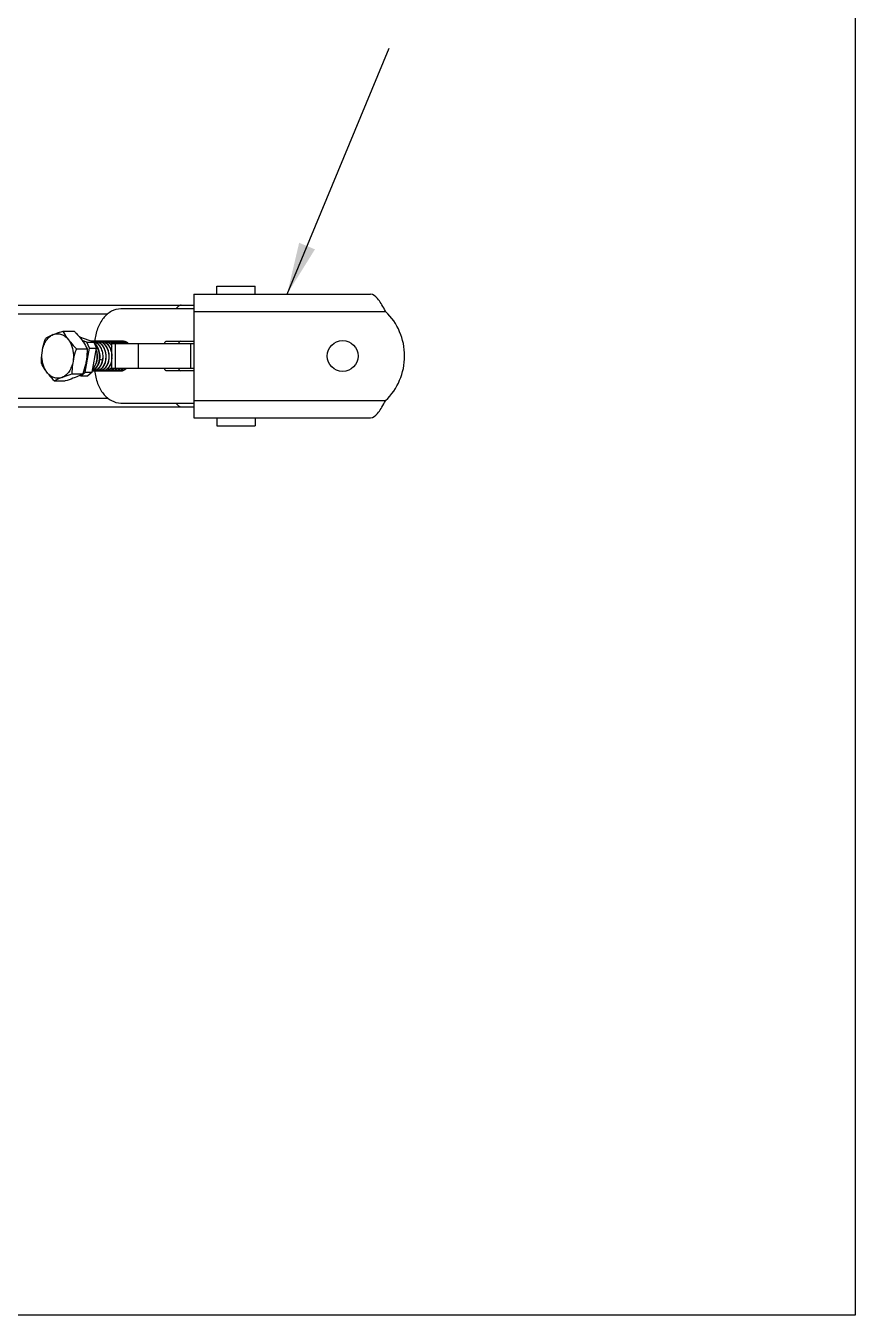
# Model space of a CAD drawing. Extents: x -1396510 to 1250330, y -1892470 to 1623980.
# Drawn here: x -1165735 to -1164142, y -56192 to -53714 of the extents above; entities that cross this region are included whole.
import ezdxf

# ---------------------------------------------------------------- set-up
doc = ezdxf.new("R2010")
doc.units = 0
doc.header["$LTSCALE"] = 1000
doc.header["$MEASUREMENT"] = 0
doc.styles.get("Standard").update_dxf_attribs({"font": 'gbenor.shx', "bigfont": 'gbcbig.shx'})
doc.dimstyles.get("Standard").update_dxf_attribs({"dimscale": 100, "dimtxt": 3.5, "dimasz": 1, "dimexe": 2.5, "dimexo": 3, "dimgap": 1.5, "dimtad": 1, "dimdec": 0, "dimzin": 0, "dimdsep": 46, "dimtxsty": 'Standard', "dimblk": 'ARCHTICK', "dimcen": 0.09, "dimadec": 0, "dimazin": 0, "dimtfac": 1, "dimtdec": 0, "dimtix": 1, "dimtmove": 2, "dimatfit": 3, "dimfxl": 0, "dimtolj": 1, "dimtzin": 0, "dimarcsym": 0})

# ---------------------------------------------------------------- blocks, each defined once
blk = doc.blocks.new('_ArchTick')
at = {"color": 0, "linetype": 'ByBlock', "const_width": 0.4}
blk.add_lwpolyline([(-0.5, -0.5), (0.5, 0.5)], dxfattribs=at)

msp = doc.modelspace()

# ---------------------------------------------------------------- linework, layer by layer
at = {"linetype": 'Continuous'}
for p, q in [((-1165412.1, -54229.4), (-1165073.1, -54229.4)), ((-1165412.1, -54229.4), (-1165412.1, -54467.4)), ((-1165367.9, -54229.4), (-1165367.9, -54214.1)), ((-1165294.6, -54229.4), (-1165294.6, -54214.1)), ((-1166908.2, -54250.8), (-1165412.1, -54250.8)), ((-1165412.1, -54257.9), (-1165552.8, -54257.9)), ((-1166837.8, -54267.5), (-1165577.7, -54267.5)), ((-1165412.1, -54262.7), (-1165044, -54262.7)), ((-1165663.3, -54300.4), (-1165642.5, -54300.4)), ((-1165638.1, -54334.7), (-1165617.3, -54334.7)), ((-1165604.5, -54321.9), (-1165631.7, -54312.3)), ((-1165617.9, -54321.9), (-1165626.8, -54318.8)), ((-1165621.1, -54379.6), (-1165613, -54333.4)), ((-1165617.9, -54321.9), (-1165604.5, -54321.9)), ((-1165613, -54333.4), (-1165617.9, -54321.9)), ((-1165613, -54333.4), (-1165599.5, -54333.4)), ((-1165607.6, -54379.6), (-1165599.5, -54333.4)), ((-1165604.5, -54321.9), (-1165599.5, -54333.4)), ((-1165569.8, -54324.6), (-1165412.1, -54324.6)), ((-1165569.8, -54372.2), (-1165569.8, -54324.6)), ((-1165562.9, -54372.2), (-1165562.9, -54324.6)), ((-1165518.9, -54372.2), (-1165518.9, -54324.6)), ((-1165465.3, -54319.8), (-1165412.1, -54319.8)), ((-1165417.9, -54372.2), (-1165417.9, -54324.6)), ((-1165587.9, -54356.1), (-1165592.9, -54354.8)), ((-1165646.5, -54382.7), (-1165625.7, -54382.7)), ((-1165629.2, -54386.6), (-1165621.1, -54379.6)), ((-1165621.1, -54379.6), (-1165607.6, -54379.6)), ((-1165607.6, -54379.6), (-1165615.8, -54386.6)), ((-1165412.1, -54372.2), (-1165569.8, -54372.2)), ((-1165412.1, -54376.9), (-1165465.3, -54376.9)), ((-1165680.1, -54396.4), (-1165659.3, -54396.4)), ((-1165631.7, -54385.7), (-1165629.2, -54386.6)), ((-1165629.2, -54386.6), (-1165615.8, -54386.6)), ((-1166837.8, -54429.3), (-1165577.7, -54429.3)), ((-1165412.1, -54434.1), (-1165044, -54434.1)), ((-1166908.2, -54446), (-1165412.1, -54446)), ((-1165552.8, -54438.8), (-1165412.1, -54438.8)), ((-1165412.1, -54467.4), (-1165073.1, -54467.4)), ((-1165367.9, -54467.4), (-1165367.9, -54482.6)), ((-1165294.6, -54467.4), (-1165294.6, -54482.6))]:
    msp.add_line(p, q, dxfattribs=at)
at = {"color": 7}
for p, q in [((-1165367.9, -54214.1), (-1165294.6, -54214.1)), ((-1165367.9, -54482.6), (-1165294.6, -54482.6))]:
    msp.add_line(p, q, dxfattribs=at)
msp.add_lwpolyline([(-1164141.9, -56192.4), (-1173857.6, -56192.4), (-1173857.6, -47038.2), (-1164141.9, -47038.2), (-1164141.9, -56192.4)])
at = {"linetype": 'Continuous'}
msp.add_circle((-1165126.5, -54348.4), 29.7, dxfattribs=at)
for centre, radius, start, end in [((-1165211.3, -54351.7), 189.5, 27.9978, 29.2623), ((-1165126.5, -54348.4), 119, 313.9458, 46.0542), ((-1165609.2, -54335.6), 15.7, 89.9934, 93.4686), ((-1165609.2, -54335.5), 15.7, 87.1435, 89.9917), ((-1165609.2, -54335.6), 15.7, 84.7804, 87.1426), ((-1165608.4, -54335.6), 15.7, 80.9744, 89.9821), ((-1165603.2, -54335.6), 15.8, 90.028, 99.8924), ((-1165608.5, -54336.1), 16.2, 74.1565, 80.9585), ((-1165609.5, -54336.8), 17, 69.2606, 71.5796), ((-1165608.6, -54336.4), 16.6, 71.5409, 74.1702), ((-1165603.2, -54335.5), 15.6, 87.305, 90.0026), ((-1165602.5, -54335.6), 15.7, 81.0116, 89.9716), ((-1165597.3, -54335.6), 15.8, 90.0175, 99.9288), ((-1165602.6, -54336.1), 16.2, 74.0243, 80.9948), ((-1165603.5, -54336.7), 17, 69.3255, 71.5395), ((-1165602.7, -54336.5), 16.6, 71.5414, 74.0388), ((-1165597.3, -54335.5), 15.6, 87.3071, 89.9921), ((-1165596.6, -54335.6), 15.7, 80.9306, 89.9729), ((-1165597.3, -54335.5), 15.7, 84.755, 87.3063), ((-1165591.5, -54335.6), 15.8, 90.0188, 99.8498), ((-1165596.7, -54336.1), 16.2, 74.0238, 80.9142), ((-1165597.6, -54336.7), 17, 69.3246, 71.5395), ((-1165596.8, -54336.5), 16.6, 71.5414, 74.0383), ((-1165591.5, -54335.5), 15.6, 87.3142, 89.9939), ((-1165590.7, -54335.6), 15.8, 80.6791, 89.9764), ((-1165585.6, -54335.6), 15.8, 90.0245, 99.605), ((-1165590.8, -54336.1), 16.3, 74.022, 80.6653), ((-1165591.8, -54336.7), 17, 69.326, 71.5395), ((-1165590.9, -54336.4), 16.6, 71.8811, 74.0361), ((-1165590.9, -54336.5), 16.7, 71.5441, 71.883), ((-1165585.6, -54335.5), 15.6, 87.3041, 89.9996), ((-1165584.8, -54335.6), 15.7, 81.008, 89.9716), ((-1165579.7, -54335.6), 15.8, 90.0175, 99.9253), ((-1165584.9, -54336.1), 16.2, 74.0243, 80.9912), ((-1165585, -54336.5), 16.6, 71.5414, 74.0388), ((-1165585.9, -54336.7), 17, 69.3251, 71.5395), ((-1165579.7, -54335.5), 15.6, 87.3124, 89.9921), ((-1165579.7, -54335.5), 15.7, 84.7484, 87.3115), ((-1165578.9, -54335.6), 15.7, 80.9399, 89.9781), ((-1165573.8, -54335.6), 15.8, 90.024, 99.8591), ((-1165579, -54336.1), 16.2, 74.0243, 80.9235), ((-1165579.1, -54336.5), 16.6, 71.5414, 74.0383), ((-1165580, -54336.7), 17, 69.3251, 71.5395), ((-1165573.8, -54335.5), 15.6, 87.308, 89.9991), ((-1165573.1, -54335.6), 15.7, 81.001, 89.9746), ((-1165567.9, -54335.6), 15.8, 90.0201, 99.9186), ((-1165573.1, -54336.1), 16.2, 74.0243, 80.9841), ((-1165582.4, -54340.8), 21.7, 48.4164, 52.3647), ((-1165573.2, -54336.5), 16.6, 71.5414, 74.0388), ((-1165574.1, -54336.7), 17, 69.3255, 71.5395), ((-1165567.9, -54335.5), 15.6, 87.3023, 89.9952), ((-1165567.2, -54335.6), 15.7, 80.9186, 89.9681), ((-1165567.9, -54335.5), 15.7, 84.7418, 87.3015), ((-1165562, -54335.6), 15.8, 90.014, 99.8365), ((-1165567.3, -54336.1), 16.2, 74.0233, 80.9018), ((-1165567.4, -54336.5), 16.6, 71.5414, 74.0374), ((-1165568.2, -54336.7), 17, 69.3251, 71.5395), ((-1165576.7, -54341.1), 22.1, 48.4375, 50.0311), ((-1165575.8, -54340.9), 21.8, 48.3966, 51.6134), ((-1165562, -54335.5), 15.6, 87.3159, 89.9891), ((-1165561.3, -54335.6), 15.7, 80.9571, 89.9816), ((-1165556.1, -54335.6), 15.8, 90.0275, 99.876), ((-1165561.4, -54336.1), 16.2, 74.0243, 80.9408), ((-1165561.5, -54336.5), 16.6, 71.5414, 74.0383), ((-1165562.3, -54336.7), 17, 69.326, 71.5395), ((-1165556.1, -54335.5), 15.6, 87.305, 90.0026), ((-1165555.4, -54335.6), 15.7, 81.0103, 89.9716), ((-1165550.2, -54335.6), 15.8, 90.0175, 99.9275), ((-1165555.5, -54336.1), 16.2, 74.0243, 80.9934), ((-1165555.6, -54336.5), 16.6, 71.5414, 74.0388), ((-1165556.4, -54336.7), 17, 69.3255, 71.5395), ((-1165550.2, -54335.5), 15.6, 87.3028, 89.9921), ((-1165550.2, -54335.5), 15.7, 84.7523, 87.3019), ((-1165550.5, -54336.7), 17, 69.3246, 71.5395), ((-1165549.7, -54336.5), 16.6, 71.5414, 74.0379), ((-1165553.3, -54341.3), 22.3, 48.4077, 48.7307), ((-1165552.4, -54341.1), 22, 48.472, 50.2952), ((-1165630.9, -54349.9), 38.3, 350.7385, 352.5614), ((-1165623.8, -54350), 31.3, 348.8202, 349.4945), ((-1165624.1, -54349.9), 31.6, 349.4957, 351.0948), ((-1165612.5, -54349.9), 31.8, 350.0433, 350.9666), ((-1165614.5, -54349.7), 33.8, 7.4815, 7.7889), ((-1165606.5, -54349.9), 31.6, 348.9678, 351.0182), ((-1165606.2, -54363.9), 13, 265.7888, 273.2155), ((-1165605.5, -54363.8), 13.2, 270.0358, 281.7122), ((-1165600.3, -54363.8), 13.1, 258.9357, 269.9502), ((-1165600.3, -54363.9), 13, 269.9921, 273.2256), ((-1165599.6, -54363.8), 13.2, 270.0476, 281.7577), ((-1165594.4, -54363.8), 13.1, 258.9821, 269.9615), ((-1165594.4, -54363.9), 13, 270.0035, 273.2142), ((-1165593.7, -54363.8), 13.2, 270.0367, 281.78), ((-1165588.5, -54363.8), 13.1, 259.0043, 269.951), ((-1165588.5, -54363.9), 13, 269.9926, 273.2199), ((-1165587.8, -54363.8), 13.2, 270.0424, 281.7153), ((-1165582.6, -54363.8), 13.1, 258.938, 269.9563), ((-1165582.6, -54363.9), 13, 269.9987, 273.2203), ((-1165581.9, -54363.8), 13.2, 270.042, 281.7707), ((-1165576.7, -54363.8), 13.1, 258.995, 269.9563), ((-1165576.7, -54363.9), 13, 269.9978, 273.2133), ((-1165576, -54363.8), 13.2, 270.0358, 281.7738), ((-1165570.8, -54363.8), 13.1, 258.9985, 269.9502), ((-1165585.5, -54357.9), 20.2, 311.2478, 317.7358), ((-1165570.8, -54363.9), 13, 269.9917, 273.2229), ((-1165586.8, -54356.6), 22, 317.6923, 320.7713), ((-1165570.1, -54363.8), 13.2, 270.0455, 281.7242), ((-1165564.9, -54363.8), 13.1, 258.9469, 269.9593), ((-1165579.2, -54358.3), 19.6, 311.2048, 314.5297), ((-1165565, -54363.9), 13, 270.0017, 273.215), ((-1165564.2, -54363.8), 13.2, 270.0367, 281.7778), ((-1165559.1, -54363.8), 13.1, 259.0021, 269.951), ((-1165573.3, -54358.3), 19.6, 311.1909, 314.534), ((-1165559.1, -54363.9), 13, 269.9926, 273.2107), ((-1165558.3, -54363.8), 13.2, 270.0332, 281.7314), ((-1165553.2, -54363.8), 13.1, 258.9553, 269.9475), ((-1165567.4, -54358.3), 19.6, 311.206, 314.5131), ((-1165553.2, -54363.9), 13, 269.9891, 273.2264), ((-1165561.5, -54358.3), 19.6, 311.1984, 314.5334), ((-1165211.3, -54345.1), 189.5, 330.7377, 332.0022)]:
    msp.add_arc(centre, radius, start, end, dxfattribs=at)
for points, knots in [([(-1165046, -54259), (-1165048.2, -54255.1), (-1165052.4, -54247.8), (-1165059.8, -54236.7), (-1165067.8, -54229.4), (-1165073.1, -54229.4)], [0, 0, 0, 0, 0.326101, 0.611119, 1, 1, 1, 1]), ([(-1165552.8, -54257.9), (-1165558.9, -54257.9), (-1165571.9, -54261.5), (-1165587.6, -54275.5), (-1165598.5, -54295.8), (-1165602, -54311.6), (-1165602.8, -54319.8)], [0, 0, 0, 0, 0.212085, 0.446759, 0.711828, 1, 1, 1, 1]), ([(-1165436.7, -54250.8), (-1165438.6, -54250.8), (-1165442.8, -54252.4), (-1165445.3, -54255.9), (-1165446.3, -54257.9)], [0, 0, 0, 0, 0.461863, 1, 1, 1, 1]), ([(-1165703.3, -54338.1), (-1165702.7, -54334.6), (-1165700.9, -54327.8), (-1165696.2, -54318.7), (-1165690.1, -54311.6), (-1165685, -54308.3), (-1165682.3, -54307.2)], [0, 0, 0, 0, 0.27851, 0.540172, 0.780428, 1, 1, 1, 1]), ([(-1165682.3, -54307.2), (-1165683.7, -54307.8), (-1165688.7, -54309.9), (-1165693.5, -54312.2), (-1165697, -54314.1)], [0, 0, 0, 0, 0.275005, 1, 1, 1, 1]), ([(-1165682.3, -54307.2), (-1165680.9, -54306.6), (-1165674.6, -54304.2), (-1165668.2, -54302), (-1165663.3, -54300.4)], [0, 0, 0, 0, 0.233658, 1, 1, 1, 1]), ([(-1165682.3, -54307.2), (-1165679.9, -54306.2), (-1165674.5, -54305), (-1165666.3, -54306.4), (-1165658.8, -54310.7), (-1165654.7, -54315), (-1165652.9, -54317.5)], [0, 0, 0, 0, 0.238229, 0.47528, 0.726056, 1, 1, 1, 1]), ([(-1165652.9, -54317.5), (-1165654, -54316.1), (-1165657.8, -54310.6), (-1165661.2, -54304.8), (-1165663.3, -54300.4)], [0, 0, 0, 0, 0.263099, 1, 1, 1, 1]), ([(-1165642.5, -54300.4), (-1165641.1, -54301.8), (-1165635.9, -54307.2), (-1165631, -54313), (-1165627.7, -54317.5)], [0, 0, 0, 0, 0.257895, 1, 1, 1, 1]), ([(-1165703.3, -54338.1), (-1165703, -54336.1), (-1165701.4, -54327.9), (-1165699, -54320), (-1165697, -54314.1)], [0, 0, 0, 0, 0.248499, 1, 1, 1, 1]), ([(-1165652.9, -54317.5), (-1165650.9, -54320.2), (-1165644, -54332.7), (-1165642.7, -54348), (-1165644.5, -54358.7)], [0, 0, 0, 0, 0.235366, 1, 1, 1, 1]), ([(-1165652.9, -54317.5), (-1165651.9, -54319), (-1165647.2, -54325), (-1165642.1, -54330.5), (-1165638.1, -54334.7)], [0, 0, 0, 0, 0.240981, 1, 1, 1, 1]), ([(-1165638.1, -54334.7), (-1165638.8, -54336.6), (-1165641.4, -54344.5), (-1165643.5, -54352.6), (-1165644.5, -54358.7)], [0, 0, 0, 0, 0.251163, 1, 1, 1, 1]), ([(-1165627.7, -54317.5), (-1165626.6, -54318.9), (-1165622.8, -54324.4), (-1165619.5, -54330.2), (-1165617.3, -54334.7)], [0, 0, 0, 0, 0.263099, 1, 1, 1, 1]), ([(-1165617.3, -54334.7), (-1165617.3, -54336.6), (-1165617.4, -54344.7), (-1165618.2, -54352.7), (-1165619.3, -54358.7)], [0, 0, 0, 0, 0.246121, 1, 1, 1, 1]), ([(-1165602.5, -54326.2), (-1165599.3, -54329.7), (-1165595.8, -54336.5), (-1165593.9, -54346.2), (-1165593.9, -54353.8), (-1165595.4, -54361.1), (-1165598.7, -54369.2), (-1165603.3, -54374.1), (-1165606.9, -54375.7)], [0, 0, 0, 0, 0.255096, 0.39268, 0.530602, 0.663916, 0.788307, 1, 1, 1, 1]), ([(-1165592.9, -54354.8), (-1165592.2, -54348.9), (-1165593.1, -54337.3), (-1165599.4, -54327), (-1165603.6, -54323.7)], [0, 0, 0, 0, 0.526254, 1, 1, 1, 1]), ([(-1165603.4, -54320.9), (-1165600.7, -54321.9), (-1165595.3, -54325.8), (-1165589.9, -54334.4), (-1165587.2, -54344.9), (-1165587.4, -54352.4), (-1165587.9, -54356.1)], [0, 0, 0, 0, 0.217951, 0.46337, 0.729831, 1, 1, 1, 1]), ([(-1165587.2, -54356.2), (-1165586.6, -54352.5), (-1165586.5, -54344.8), (-1165589.3, -54334.1), (-1165594.9, -54325.4), (-1165600.4, -54321.6), (-1165603.3, -54320.7)], [0, 0, 0, 0, 0.271171, 0.538307, 0.783282, 1, 1, 1, 1]), ([(-1165600.7, -54364.1), (-1165599.6, -54362.1), (-1165596.2, -54353), (-1165597, -54342.4), (-1165599.9, -54335.6)], [0, 0, 0, 0, 0.239303, 1, 1, 1, 1]), ([(-1165597.5, -54320.9), (-1165595, -54321.8), (-1165590.2, -54325.1), (-1165585, -54332.5), (-1165581.9, -54341.7), (-1165581.2, -54351.6), (-1165582.8, -54361.2), (-1165586.7, -54369.3), (-1165592.4, -54375.1), (-1165597.2, -54376.8), (-1165599.6, -54376.9)], [0, 0, 0, 0, 0.11422, 0.241557, 0.38018, 0.523371, 0.662464, 0.789655, 0.901082, 1, 1, 1, 1]), ([(-1165589.9, -54373), (-1165586.3, -54369.9), (-1165582.4, -54362.8), (-1165580.6, -54352.7), (-1165580.9, -54344.3), (-1165582.8, -54336.3), (-1165586.4, -54329.2), (-1165591.2, -54323.7), (-1165595.3, -54321.4), (-1165597.4, -54320.7)], [0, 0, 0, 0, 0.234995, 0.369193, 0.507415, 0.643708, 0.772808, 0.891506, 1, 1, 1, 1]), ([(-1165591.7, -54320.9), (-1165589.2, -54321.8), (-1165584.3, -54325.1), (-1165579.1, -54332.5), (-1165576, -54341.7), (-1165575.3, -54351.6), (-1165576.9, -54361.2), (-1165580.8, -54369.3), (-1165586.5, -54375.1), (-1165591.4, -54376.8), (-1165593.7, -54376.9)], [0, 0, 0, 0, 0.114222, 0.241564, 0.380183, 0.523375, 0.662466, 0.789658, 0.901085, 1, 1, 1, 1]), ([(-1165584, -54373), (-1165580.4, -54369.9), (-1165576.6, -54362.8), (-1165574.7, -54352.7), (-1165575, -54344.3), (-1165576.9, -54336.3), (-1165580.5, -54329.2), (-1165585.3, -54323.7), (-1165589.4, -54321.4), (-1165591.5, -54320.7)], [0, 0, 0, 0, 0.235001, 0.369196, 0.507414, 0.643709, 0.772807, 0.891505, 1, 1, 1, 1]), ([(-1165585.8, -54320.9), (-1165583.4, -54321.8), (-1165578.9, -54324.8), (-1165573.8, -54331.5), (-1165570.6, -54340), (-1165569.8, -54346.2), (-1165569.8, -54349.3)], [0, 0, 0, 0, 0.218898, 0.461373, 0.725247, 1, 1, 1, 1]), ([(-1165569.8, -54342.1), (-1165570.2, -54339.6), (-1165571.7, -54334.8), (-1165575.2, -54328.4), (-1165579.9, -54323.4), (-1165583.7, -54321.3), (-1165585.6, -54320.7)], [0, 0, 0, 0, 0.276521, 0.537648, 0.778453, 1, 1, 1, 1]), ([(-1165579.9, -54320.9), (-1165577.9, -54321.6), (-1165574, -54324), (-1165571.1, -54327.4), (-1165569.8, -54329.3)], [0, 0, 0, 0, 0.478395, 1, 1, 1, 1]), ([(-1165569.8, -54328.2), (-1165571.1, -54326.5), (-1165574.1, -54323.4), (-1165577.8, -54321.3), (-1165579.8, -54320.7)], [0, 0, 0, 0, 0.520421, 1, 1, 1, 1]), ([(-1165574, -54320.9), (-1165573.6, -54321), (-1165571.8, -54321.8), (-1165570.2, -54322.8), (-1165569.1, -54323.6)], [0, 0, 0, 0, 0.244171, 1, 1, 1, 1]), ([(-1165567.3, -54324.6), (-1165567.8, -54324.1), (-1165569.7, -54322.5), (-1165572.1, -54321.3), (-1165573.9, -54320.7)], [0, 0, 0, 0, 0.259878, 1, 1, 1, 1]), ([(-1165568.1, -54320.9), (-1165567.6, -54321.1), (-1165565.6, -54321.9), (-1165563.8, -54323.1), (-1165562.6, -54324.2)], [0, 0, 0, 0, 0.243219, 1, 1, 1, 1]), ([(-1165562.3, -54323.8), (-1165562.7, -54323.4), (-1165564.5, -54322.2), (-1165566.5, -54321.2), (-1165568, -54320.7)], [0, 0, 0, 0, 0.258068, 1, 1, 1, 1]), ([(-1165562.2, -54320.9), (-1165561.7, -54321.1), (-1165559.5, -54322), (-1165557.5, -54323.4), (-1165556.2, -54324.6)], [0, 0, 0, 0, 0.242544, 1, 1, 1, 1]), ([(-1165555.5, -54324.6), (-1165556, -54324.1), (-1165558, -54322.5), (-1165560.3, -54321.3), (-1165562.1, -54320.7)], [0, 0, 0, 0, 0.259876, 1, 1, 1, 1]), ([(-1165556.3, -54320.9), (-1165555.8, -54321.1), (-1165553.6, -54322), (-1165551.7, -54323.4), (-1165550.3, -54324.6)], [0, 0, 0, 0, 0.242552, 1, 1, 1, 1]), ([(-1165549.6, -54324.6), (-1165550.1, -54324.1), (-1165552.1, -54322.5), (-1165554.4, -54321.3), (-1165556.2, -54320.7)], [0, 0, 0, 0, 0.25988, 1, 1, 1, 1]), ([(-1165550.4, -54320.9), (-1165549.9, -54321.1), (-1165547.7, -54322), (-1165545.8, -54323.4), (-1165544.4, -54324.6)], [0, 0, 0, 0, 0.242549, 1, 1, 1, 1]), ([(-1165543.7, -54324.6), (-1165544.2, -54324.1), (-1165546.2, -54322.5), (-1165548.5, -54321.3), (-1165550.3, -54320.7)], [0, 0, 0, 0, 0.25985, 1, 1, 1, 1]), ([(-1165544.5, -54320.9), (-1165544, -54321.1), (-1165541.9, -54322), (-1165539.9, -54323.3), (-1165538.6, -54324.5)], [0, 0, 0, 0, 0.242679, 1, 1, 1, 1]), ([(-1165538.3, -54324.1), (-1165538.8, -54323.7), (-1165540.7, -54322.3), (-1165542.8, -54321.2), (-1165544.4, -54320.7)], [0, 0, 0, 0, 0.25881, 1, 1, 1, 1]), ([(-1165468.6, -54324.6), (-1165468.6, -54323.4), (-1165468.2, -54321.2), (-1165466.2, -54319.8), (-1165465.3, -54319.8)], [0, 0, 0, 0, 0.559761, 1, 1, 1, 1]), ([(-1165438.3, -54319.8), (-1165439.3, -54319.8), (-1165441.3, -54321.2), (-1165441.7, -54323.4), (-1165441.7, -54324.6)], [0, 0, 0, 0, 0.440239, 1, 1, 1, 1]), ([(-1165705.3, -54362.1), (-1165705.3, -54360.1), (-1165705.2, -54352.1), (-1165704.4, -54344.1), (-1165703.3, -54338.1)], [0, 0, 0, 0, 0.246121, 1, 1, 1, 1]), ([(-1165694.9, -54379.3), (-1165696.9, -54376.6), (-1165703.8, -54364), (-1165705.2, -54348.8), (-1165703.3, -54338.1)], [0, 0, 0, 0, 0.235366, 1, 1, 1, 1]), ([(-1165644.5, -54358.7), (-1165645.1, -54362.2), (-1165647, -54369), (-1165651.6, -54378.1), (-1165657.8, -54385.2), (-1165662.9, -54388.5), (-1165665.5, -54389.5)], [0, 0, 0, 0, 0.27851, 0.540172, 0.780428, 1, 1, 1, 1]), ([(-1165644.5, -54358.7), (-1165644.9, -54360.7), (-1165646.1, -54368.6), (-1165646.5, -54376.7), (-1165646.5, -54382.7)], [0, 0, 0, 0, 0.254083, 1, 1, 1, 1]), ([(-1165619.3, -54358.7), (-1165619.6, -54360.7), (-1165621.3, -54368.8), (-1165623.6, -54376.8), (-1165625.7, -54382.7)], [0, 0, 0, 0, 0.248499, 1, 1, 1, 1]), ([(-1165606.3, -54372.3), (-1165602, -54368.2), (-1165598.1, -54358.9), (-1165597.5, -54346.2), (-1165598.9, -54339.5), (-1165600, -54336.4)], [0, 0, 0, 0, 0.470214, 0.736055, 1, 1, 1, 1]), ([(-1165587.9, -54356.1), (-1165588.4, -54358.8), (-1165589.9, -54364.1), (-1165593.8, -54370.8), (-1165599.1, -54375.5), (-1165603.4, -54376.8), (-1165605.5, -54376.9)], [0, 0, 0, 0, 0.290521, 0.554658, 0.788516, 1, 1, 1, 1]), ([(-1165601.6, -54373), (-1165600.5, -54372.1), (-1165596.2, -54367.3), (-1165593.9, -54360.9), (-1165593.1, -54356.1)], [0, 0, 0, 0, 0.227377, 1, 1, 1, 1]), ([(-1165595.7, -54373), (-1165594.7, -54372.1), (-1165590.4, -54367.3), (-1165588.1, -54361.1), (-1165587.2, -54356.2)], [0, 0, 0, 0, 0.22749, 1, 1, 1, 1]), ([(-1165592.9, -54354.8), (-1165592.7, -54353.8), (-1165592.3, -54349.5), (-1165592.6, -54345.2), (-1165593.3, -54342.1)], [0, 0, 0, 0, 0.247915, 1, 1, 1, 1]), ([(-1165569.8, -54351), (-1165569.9, -54354.3), (-1165570.9, -54360.7), (-1165574.7, -54369.1), (-1165580.4, -54375), (-1165585.4, -54376.8), (-1165587.8, -54376.9)], [0, 0, 0, 0, 0.291873, 0.559175, 0.79302, 1, 1, 1, 1]), ([(-1165587.3, -54356.7), (-1165587.1, -54355.5), (-1165586.3, -54350.6), (-1165586.6, -54345.5), (-1165587.5, -54341.9)], [0, 0, 0, 0, 0.246468, 1, 1, 1, 1]), ([(-1165581.1, -54354.9), (-1165581, -54354.1), (-1165580.6, -54350.9), (-1165580.7, -54347.7), (-1165581, -54345.3)], [0, 0, 0, 0, 0.247252, 1, 1, 1, 1]), ([(-1165578.1, -54373), (-1165577, -54372.1), (-1165572.9, -54367.7), (-1165570.6, -54361.8), (-1165569.8, -54357.2)], [0, 0, 0, 0, 0.228177, 1, 1, 1, 1]), ([(-1165575.2, -54354.9), (-1165575.1, -54353.9), (-1165574.6, -54349.7), (-1165574.9, -54345.5), (-1165575.6, -54342.5)], [0, 0, 0, 0, 0.247797, 1, 1, 1, 1]), ([(-1165694.9, -54379.3), (-1165696, -54377.8), (-1165699.8, -54372.4), (-1165703.2, -54366.5), (-1165705.3, -54362.1)], [0, 0, 0, 0, 0.263099, 1, 1, 1, 1]), ([(-1165694.9, -54379.3), (-1165693.9, -54380.7), (-1165689.2, -54386.7), (-1165684.1, -54392.3), (-1165680.1, -54396.4)], [0, 0, 0, 0, 0.240981, 1, 1, 1, 1]), ([(-1165665.5, -54389.5), (-1165668, -54390.5), (-1165673.3, -54391.7), (-1165681.5, -54390.4), (-1165689, -54386.1), (-1165693.1, -54381.7), (-1165694.9, -54379.3)], [0, 0, 0, 0, 0.238229, 0.47528, 0.726056, 1, 1, 1, 1]), ([(-1165665.5, -54389.5), (-1165664.1, -54388.9), (-1165657.8, -54386.5), (-1165651.4, -54384.3), (-1165646.5, -54382.7)], [0, 0, 0, 0, 0.233658, 1, 1, 1, 1]), ([(-1165625.7, -54382.7), (-1165626.7, -54383.3), (-1165631.5, -54385.8), (-1165636.4, -54388), (-1165640.3, -54389.5)], [0, 0, 0, 0, 0.226572, 1, 1, 1, 1]), ([(-1165607, -54376.2), (-1165606.5, -54376), (-1165604.6, -54375.3), (-1165602.8, -54374.1), (-1165601.6, -54373)], [0, 0, 0, 0, 0.241445, 1, 1, 1, 1]), ([(-1165602.8, -54376.7), (-1165602.2, -54376.5), (-1165599.6, -54375.8), (-1165597.3, -54374.4), (-1165595.7, -54373)], [0, 0, 0, 0, 0.240439, 1, 1, 1, 1]), ([(-1165602.8, -54376.6), (-1165602.1, -54384.9), (-1165598.6, -54400.8), (-1165587.7, -54421.1), (-1165572, -54435.2), (-1165558.9, -54438.8), (-1165552.8, -54438.8)], [0, 0, 0, 0, 0.288185, 0.553327, 0.788006, 1, 1, 1, 1]), ([(-1165596.9, -54376.7), (-1165596.3, -54376.5), (-1165593.7, -54375.8), (-1165591.4, -54374.4), (-1165589.9, -54373)], [0, 0, 0, 0, 0.240437, 1, 1, 1, 1]), ([(-1165591, -54376.7), (-1165590.4, -54376.5), (-1165587.8, -54375.8), (-1165585.5, -54374.4), (-1165584, -54373)], [0, 0, 0, 0, 0.240441, 1, 1, 1, 1]), ([(-1165585.1, -54376.7), (-1165584.5, -54376.5), (-1165581.9, -54375.8), (-1165579.6, -54374.4), (-1165578.1, -54373)], [0, 0, 0, 0, 0.240438, 1, 1, 1, 1]), ([(-1165569.8, -54369.6), (-1165571.3, -54371.6), (-1165574.8, -54375.2), (-1165579.6, -54376.8), (-1165581.9, -54376.9)], [0, 0, 0, 0, 0.52908, 1, 1, 1, 1]), ([(-1165579.2, -54376.7), (-1165578.6, -54376.5), (-1165576, -54375.8), (-1165573.7, -54374.4), (-1165572.2, -54373)], [0, 0, 0, 0, 0.240439, 1, 1, 1, 1]), ([(-1165566.2, -54372.3), (-1165567.6, -54373.6), (-1165570.6, -54375.8), (-1165574.2, -54376.8), (-1165576, -54376.9)], [0, 0, 0, 0, 0.520001, 1, 1, 1, 1]), ([(-1165573.3, -54376.7), (-1165572.7, -54376.5), (-1165570.1, -54375.8), (-1165567.8, -54374.4), (-1165566.3, -54373)], [0, 0, 0, 0, 0.240441, 1, 1, 1, 1]), ([(-1165560.3, -54372.3), (-1165561.7, -54373.6), (-1165564.7, -54375.8), (-1165568.3, -54376.8), (-1165570.1, -54376.9)], [0, 0, 0, 0, 0.520002, 1, 1, 1, 1]), ([(-1165567.4, -54376.7), (-1165566.8, -54376.5), (-1165564.3, -54375.8), (-1165561.9, -54374.4), (-1165560.4, -54373)], [0, 0, 0, 0, 0.240437, 1, 1, 1, 1]), ([(-1165554.4, -54372.3), (-1165555.8, -54373.6), (-1165558.8, -54375.8), (-1165562.5, -54376.8), (-1165564.2, -54376.9)], [0, 0, 0, 0, 0.52002, 1, 1, 1, 1]), ([(-1165561.5, -54376.7), (-1165560.9, -54376.5), (-1165558.4, -54375.8), (-1165556, -54374.4), (-1165554.5, -54373)], [0, 0, 0, 0, 0.240439, 1, 1, 1, 1]), ([(-1165548.5, -54372.3), (-1165549.9, -54373.6), (-1165552.9, -54375.8), (-1165556.6, -54376.8), (-1165558.3, -54376.9)], [0, 0, 0, 0, 0.519993, 1, 1, 1, 1]), ([(-1165555.7, -54376.7), (-1165555, -54376.5), (-1165552.5, -54375.8), (-1165550.1, -54374.4), (-1165548.6, -54373)], [0, 0, 0, 0, 0.240439, 1, 1, 1, 1]), ([(-1165552.4, -54376.9), (-1165550.6, -54376.9), (-1165546.6, -54376), (-1165543.4, -54373.7), (-1165541.9, -54372.3)], [0, 0, 0, 0, 0.479607, 1, 1, 1, 1]), ([(-1165542.6, -54372.3), (-1165544, -54373.6), (-1165547, -54375.8), (-1165550.7, -54376.8), (-1165552.4, -54376.9)], [0, 0, 0, 0, 0.520009, 1, 1, 1, 1]), ([(-1165465.3, -54376.9), (-1165466.2, -54376.9), (-1165468.2, -54375.5), (-1165468.6, -54373.4), (-1165468.6, -54372.2)], [0, 0, 0, 0, 0.440239, 1, 1, 1, 1]), ([(-1165441.7, -54372.2), (-1165441.7, -54373.4), (-1165441.3, -54375.5), (-1165439.3, -54376.9), (-1165438.3, -54376.9)], [0, 0, 0, 0, 0.559761, 1, 1, 1, 1]), ([(-1165665.5, -54389.5), (-1165666.9, -54390.1), (-1165671.9, -54392.2), (-1165676.7, -54394.5), (-1165680.1, -54396.4)], [0, 0, 0, 0, 0.275005, 1, 1, 1, 1]), ([(-1165640.3, -54389.5), (-1165641.7, -54390.1), (-1165648, -54392.6), (-1165654.4, -54394.8), (-1165659.3, -54396.4)], [0, 0, 0, 0, 0.233658, 1, 1, 1, 1]), ([(-1165446.3, -54438.9), (-1165445.3, -54440.9), (-1165442.8, -54444.4), (-1165438.6, -54446), (-1165436.7, -54446)], [0, 0, 0, 0, 0.538137, 1, 1, 1, 1]), ([(-1165073.1, -54467.4), (-1165067.8, -54467.4), (-1165059.8, -54460.1), (-1165052.4, -54449), (-1165048.2, -54441.6), (-1165046, -54437.7)], [0, 0, 0, 0, 0.388881, 0.673899, 1, 1, 1, 1])]:
    msp.add_open_spline(points, degree=3, knots=knots, dxfattribs=at)
for points in [[(-1165607.7, -54319.9), (-1165606.5, -54320), (-1165605.3, -54320.3), (-1165604.1, -54320.7)], [(-1165602.5, -54319.8), (-1165601, -54319.9), (-1165599.6, -54320.2), (-1165598.2, -54320.7)], [(-1165595.9, -54319.9), (-1165594.7, -54320), (-1165593.4, -54320.3), (-1165592.3, -54320.7)], [(-1165590.7, -54319.8), (-1165589.3, -54319.9), (-1165587.8, -54320.2), (-1165586.4, -54320.7)], [(-1165584.8, -54319.8), (-1165583.4, -54319.9), (-1165581.9, -54320.2), (-1165580.5, -54320.7)], [(-1165578.2, -54319.9), (-1165577, -54320), (-1165575.8, -54320.3), (-1165574.6, -54320.7)], [(-1165573.1, -54319.8), (-1165571.6, -54319.9), (-1165570.1, -54320.2), (-1165568.7, -54320.7)], [(-1165566.5, -54319.9), (-1165565.2, -54320), (-1165564, -54320.3), (-1165562.8, -54320.7)], [(-1165561.3, -54319.8), (-1165559.8, -54319.9), (-1165558.3, -54320.2), (-1165556.9, -54320.7)], [(-1165555.4, -54319.8), (-1165553.9, -54319.9), (-1165552.4, -54320.2), (-1165551, -54320.7)], [(-1165545.1, -54320.4), (-1165546.5, -54320), (-1165548, -54319.8), (-1165549.5, -54319.8)], [(-1165548.8, -54319.9), (-1165547.6, -54320), (-1165546.3, -54320.3), (-1165545.2, -54320.7)]]:
    msp.add_open_spline(points, degree=3, dxfattribs=at)

# ---------------------------------------------------------------- leaders
msp.add_leader([(-1165233.2, -54229.4), (-1165037, -53756.4)], dimstyle='Standard', override={"dimgap": 20, "dimtad": 0})

doc.saveas('drawing.dxf')
